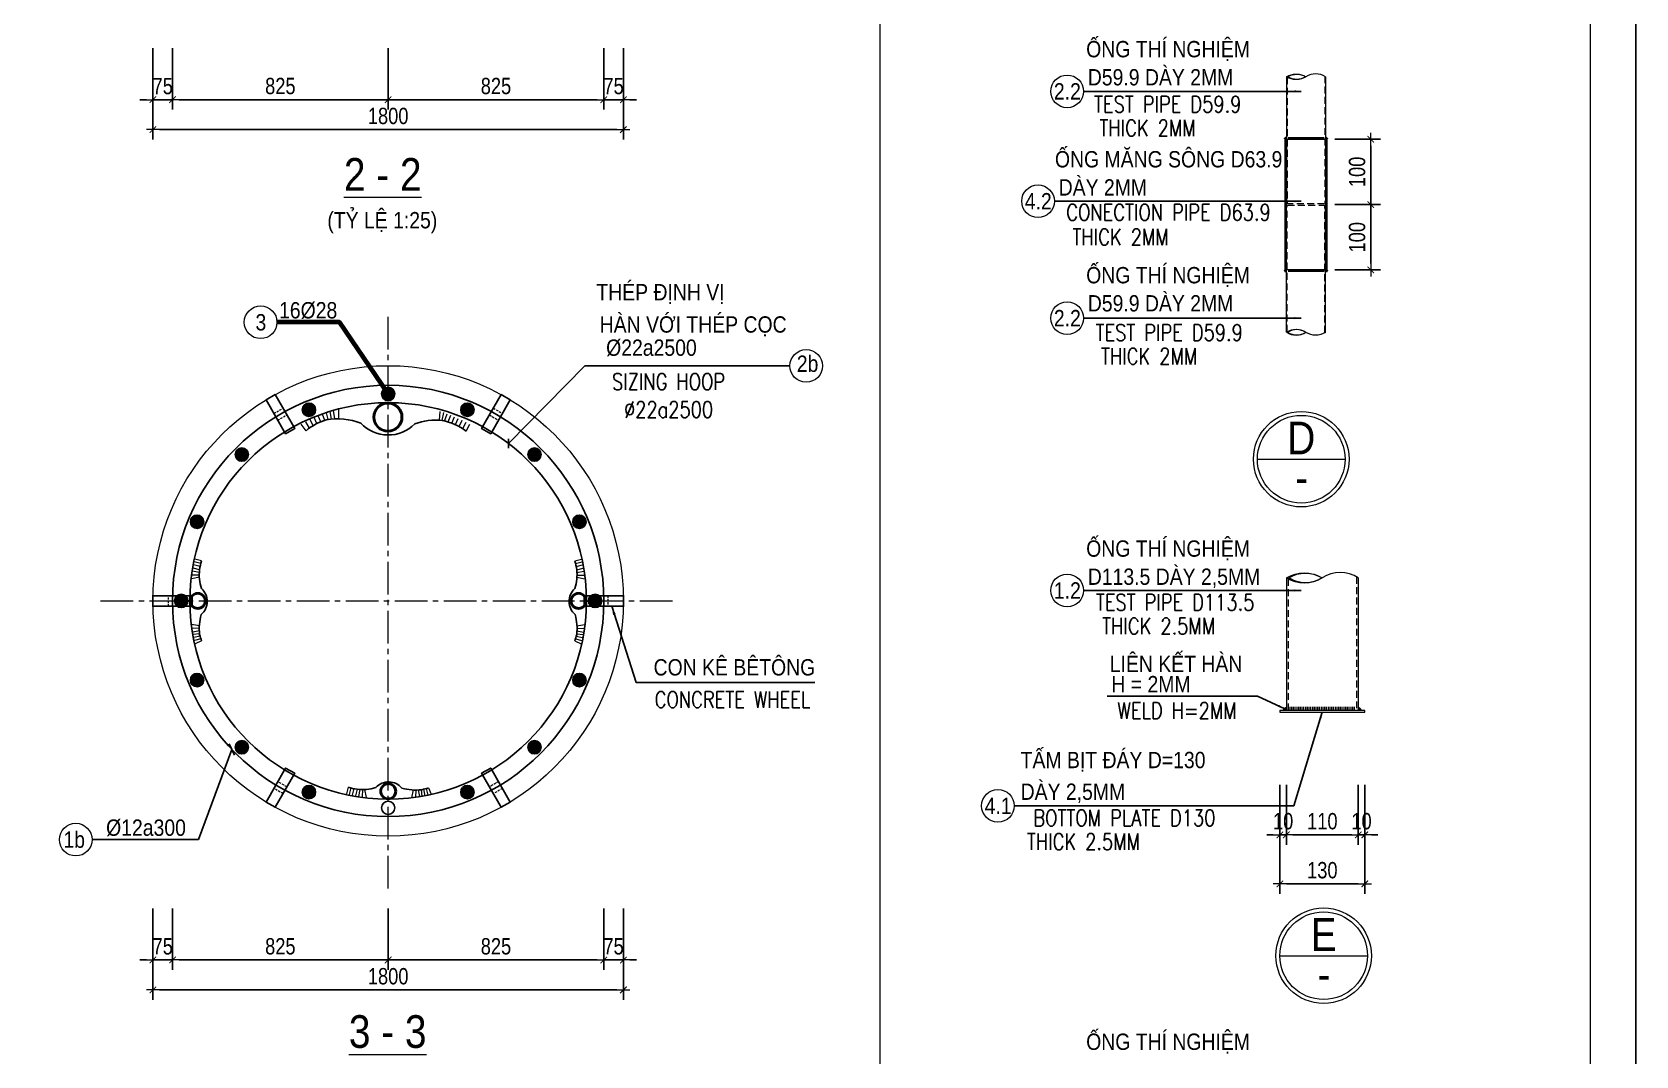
# Model space of a CAD drawing. Header units: millimetres. Extents: x -2123450 to -961021, y -260876 to 649159.
# Drawn here: x -1306265 to -1269447, y 452676 to 476178 of the extents above; entities that cross this region are included whole.
import ezdxf
from ezdxf.enums import TextEntityAlignment as Align

# ---------------------------------------------------------------- set-up
doc = ezdxf.new("R2010")
doc.units = ezdxf.units.MM
doc.header["$LTSCALE"] = 1000
doc.header["$MEASUREMENT"] = 0
doc.header["$PDMODE"] = 66
for name, pattern in [('CENTER2', [1.125, 0.75, -0.125, 0.125, -0.125]), ('HIDDEN', [0.375, 0.25, -0.125]), ('HIDDEN2', [4.7625, 3.175, -1.5875])]:
    doc.linetypes.add(name, pattern=pattern)
doc.layers.get('0').update_dxf_attribs({"linetype": 'CONTINUOUS'})
doc.layers.get('DEFPOINTS').update_dxf_attribs({"linetype": 'CONTINUOUS'})
for name, color, linetype in [('03BORER', 3, 'CONTINUOUS'), ('05STEEL', 4, 'CONTINUOUS'), ('TEXT', 7, 'CONTINUOUS')]:
    doc.layers.add(name, color=color, linetype=linetype)
for name, color, linetype, lineweight in [('NDC_S_AXIS', 5, 'CENTER2', 15), ('NDC_S_BREAK-LINE', 1, 'CONTINUOUS', 15), ('NDC_S_CONTINUOUS', 3, 'CONTINUOUS', 20), ('NDC_S_DIM', 1, 'CONTINUOUS', 9), ('NDC_S_FOUNDATION NAME', 7, 'CONTINUOUS', 20), ('NDC_S_HATCH MATERIAL', 8, 'CONTINUOUS', 13), ('NDC_S_HIDDEN', 9, 'HIDDEN2', 20), ('NDC_S_LEADER', 1, 'CONTINUOUS', 9), ('NDC_S_REBAR', 4, 'CONTINUOUS', 35), ('NDC_S_REBAR NO.', 7, 'CONTINUOUS', 20), ('NDC_S_REBAR NO. BOX', 1, 'CONTINUOUS', 9), ('NDC_S_REBAR SECTION', 6, 'CONTINUOUS', 25), ('NDC_S_STIRRUP', 2, 'CONTINUOUS', 25), ('NDC_S_VN TITLE', 6, 'CONTINUOUS', 9)]:
    doc.layers.add(name, color=color, linetype=linetype, lineweight=lineweight)
doc.styles.add('NDC_ARIAL', font='arial.ttf', dxfattribs={"width": 0.8})
doc.styles.get("Standard").update_dxf_attribs({"font": 'romans.shx', "bigfont": 'vns.shx'})
doc.dimstyles.new('NDC_1-100', dxfattribs={"dimscale": 100, "dimtxt": 2.2, "dimasz": 1, "dimexe": 1.5, "dimexo": 2, "dimgap": 0.8, "dimtad": 1, "dimdec": 0, "dimdsep": 46, "dimtxsty": 'NDC_ARIAL', "dimblk": 'DIMMARK', "dimcen": 49999.938995, "dimdle": 1.5, "dimclrd": 1, "dimclre": 1, "dimclrt": 3, "dimadec": 0, "dimazin": 0, "dimtfac": 1, "dimtdec": 0, "dimtix": 1, "dimtmove": 2, "dimatfit": 3, "dimfxl": 1, "dimarcsym": 0})
doc.dimstyles.new('NDC_1-150(10)', dxfattribs={"dimscale": 150, "dimtxt": 2.5, "dimasz": 1, "dimexe": 1.5, "dimexo": 0, "dimgap": 0.8, "dimtad": 1, "dimdec": 0, "dimlfac": 0.066667, "dimdsep": 46, "dimtxsty": 'NDC_ARIAL', "dimblk": 'DIMMARK', "dimcen": 49999.938995, "dimdle": 1.5, "dimclrd": 1, "dimclre": 1, "dimclrt": 3, "dimadec": 0, "dimazin": 0, "dimtfac": 1, "dimtdec": 0, "dimtix": 1, "dimtmove": 2, "dimatfit": 3, "dimfxl": 1, "dimarcsym": 0})
doc.dimstyles.new('NDC_1-150(25)', dxfattribs={"dimscale": 150, "dimtxt": 2.5, "dimasz": 1, "dimexe": 1.5, "dimexo": 0, "dimgap": 0.8, "dimtad": 1, "dimdec": 0, "dimlfac": 0.166667, "dimdsep": 46, "dimtxsty": 'NDC_ARIAL', "dimblk": 'DIMMARK', "dimcen": 49999.938995, "dimdle": 1.5, "dimclrd": 1, "dimclre": 1, "dimclrt": 3, "dimadec": 0, "dimazin": 0, "dimtfac": 1, "dimtdec": 0, "dimtix": 1, "dimtmove": 2, "dimatfit": 3, "dimfxl": 1, "dimarcsym": 0})

# ---------------------------------------------------------------- blocks, each defined once
blk = doc.blocks.new('*U1933')
at = {"layer": 'NDC_S_HATCH MATERIAL'}
blk.add_line((0, 23), (0, -23), dxfattribs=at)
blk = doc.blocks.new('*U1932')
at = {"layer": 'NDC_S_HATCH MATERIAL', "color": 0, "linetype": 'ByBlock', "lineweight": -2, "transparency": 16777216}
for p in [(0, 0), (22, 0), (44, 0), (65, 0), (87, 0), (109, 0), (131, 0), (153, 0), (175, 0), (196, 0), (218, 0), (240, 0), (262, 0), (284, 0), (305, 0), (327, 0), (349, 0), (371, 0), (393, 0), (415, 0), (436, 0), (458, 0), (480, 0), (502, 0), (524, 0), (545, 0), (567, 0), (589, 0), (611, 0), (633, 0), (655, 0), (676, 0), (698, 0), (720, 0), (742, 0), (764, 0), (785, 0), (807, 0)]:
    blk.add_blockref('*U1933', p, dxfattribs=at)
blk = doc.blocks.new('*U1935')
at = {"layer": 'NDC_S_HATCH MATERIAL'}
blk.add_line((0, 23), (0, -23), dxfattribs=at)
blk = doc.blocks.new('*U1934')
at = {"layer": 'NDC_S_HATCH MATERIAL', "color": 0, "linetype": 'ByBlock', "lineweight": -2, "transparency": 16777216}
for p in [(0, 0), (22, 0), (44, 0), (65, 0), (87, 0), (109, 0), (131, 0), (153, 0), (175, 0), (196, 0), (218, 0), (240, 0), (262, 0), (284, 0), (305, 0), (327, 0), (349, 0), (371, 0), (393, 0), (415, 0), (436, 0), (458, 0), (480, 0), (502, 0), (524, 0), (545, 0), (567, 0), (589, 0), (611, 0), (633, 0), (655, 0), (676, 0), (698, 0), (720, 0), (742, 0), (764, 0), (785, 0), (807, 0)]:
    blk.add_blockref('*U1935', p, dxfattribs=at)
blk = doc.blocks.new('DIMMARK')
at = {"layer": 'NDC_S_DIM', "color": 1}
blk.add_line((-1.5, 0), (1, 0), dxfattribs=at)
at = {"layer": 'NDC_S_DIM', "color": 2, "const_width": 0.15}
blk.add_lwpolyline([(-0.5, -0.5), (0.5, 0.5)], dxfattribs=at)
blk = doc.blocks.new('*D2028')
at = {"layer": 'DEFPOINTS', "color": 0, "transparency": 16777216}
for p in [(-1276359, 472219), (-1275536, 472219), (-1276359, 470719)]:
    blk.add_point(p, dxfattribs=at)
at = {"layer": 'NDC_S_DIM', "color": 1, "lineweight": -2, "transparency": 16777216}
for p, q in [((-1276359, 472219), (-1275311, 472219)), ((-1275536, 470869), (-1275536, 472069)), ((-1276359, 470719), (-1275311, 470719))]:
    blk.add_line(p, q, dxfattribs=at)
at = {"layer": 'NDC_S_DIM', "color": 1, "lineweight": -2, "transparency": 16777216, "xscale": 150, "yscale": 150, "zscale": 150}
for p, rotation in [((-1275536, 472219), 90), ((-1275536, 470719), 270)]:
    blk.add_blockref('DIMMARK', p, dxfattribs=dict(at, rotation=rotation))
at = {"layer": 'NDC_S_DIM', "color": 3, "transparency": 16777216, "insert": (-1275847, 471469), "char_height": 375, "attachment_point": 5, "rotation": 90, "style": 'NDC_ARIAL'}
blk.add_mtext('100', dxfattribs=at)
blk = doc.blocks.new('*D2029')
at = {"layer": 'DEFPOINTS', "color": 0, "transparency": 16777216}
for p in [(-1276359, 473719), (-1275536, 473719), (-1276359, 472219)]:
    blk.add_point(p, dxfattribs=at)
at = {"layer": 'NDC_S_DIM', "color": 1, "lineweight": -2, "transparency": 16777216}
for p, q in [((-1276359, 473719), (-1275311, 473719)), ((-1275536, 472369), (-1275536, 473569)), ((-1276359, 472219), (-1275311, 472219))]:
    blk.add_line(p, q, dxfattribs=at)
at = {"layer": 'NDC_S_DIM', "color": 1, "lineweight": -2, "transparency": 16777216, "xscale": 150, "yscale": 150, "zscale": 150}
for p, rotation in [((-1275536, 473719), 90), ((-1275536, 472219), 270)]:
    blk.add_blockref('DIMMARK', p, dxfattribs=dict(at, rotation=rotation))
at = {"layer": 'NDC_S_DIM', "color": 3, "transparency": 16777216, "insert": (-1275847, 472969), "char_height": 375, "attachment_point": 5, "rotation": 90, "style": 'NDC_ARIAL'}
blk.add_mtext('100', dxfattribs=at)
blk = doc.blocks.new('*U1937')
at = {"layer": 'NDC_S_HATCH MATERIAL'}
blk.add_line((0, 42), (0, -42), dxfattribs=at)
blk = doc.blocks.new('*U1936')
at = {"layer": 'NDC_S_HATCH MATERIAL', "color": 0, "linetype": 'ByBlock', "lineweight": -2, "transparency": 16777216}
for p in [(0, 0), (40, 0), (80, 0), (120, 0), (160, 0), (200, 0), (240, 0), (280, 0), (320, 0), (360, 0), (400, 0), (440, 0), (480, 0), (520, 0), (560, 0), (600, 0), (640, 0), (680, 0), (720, 0), (760, 0), (800, 0), (840, 0), (880, 0), (920, 0), (960, 0), (1000, 0), (1040, 0), (1080, 0), (1120, 0), (1160, 0), (1200, 0), (1240, 0), (1280, 0), (1320, 0), (1360, 0), (1400, 0), (1440, 0), (1480, 0)]:
    blk.add_blockref('*U1937', p, dxfattribs=at)
blk = doc.blocks.new('*D2007')
at = {"layer": 'DEFPOINTS', "color": 0, "transparency": 16777216}
for p in [(-1277621, 458901), (-1277471, 458901), (-1277471, 457750)]:
    blk.add_point(p, dxfattribs=at)
at = {"layer": 'NDC_S_DIM', "color": 1, "lineweight": -2, "transparency": 16777216}
for p, q in [((-1277621, 458901), (-1277621, 457525)), ((-1277471, 458901), (-1277471, 457525)), ((-1277771, 457750), (-1277921, 457750)), ((-1277621, 457750), (-1277471, 457750)), ((-1277321, 457750), (-1277171, 457750))]:
    blk.add_line(p, q, dxfattribs=at)
at = {"layer": 'NDC_S_DIM', "color": 1, "lineweight": -2, "transparency": 16777216, "xscale": 150, "yscale": 150, "zscale": 150}
blk.add_blockref('DIMMARK', (-1277621, 457750), dxfattribs=at)
at = {"layer": 'NDC_S_DIM', "color": 1, "lineweight": -2, "transparency": 16777216, "xscale": 150, "yscale": 150, "zscale": 150, "rotation": 180}
blk.add_blockref('DIMMARK', (-1277471, 457750), dxfattribs=at)
at = {"layer": 'NDC_S_DIM', "color": 3, "transparency": 16777216, "insert": (-1277546, 458062), "char_height": 375, "attachment_point": 5, "style": 'NDC_ARIAL'}
blk.add_mtext('10', dxfattribs=at)
blk = doc.blocks.new('*D2008')
at = {"layer": 'DEFPOINTS', "color": 0, "transparency": 16777216}
for p in [(-1277471, 458901), (-1275821, 458901), (-1275821, 457750)]:
    blk.add_point(p, dxfattribs=at)
at = {"layer": 'NDC_S_DIM', "color": 1, "lineweight": -2, "transparency": 16777216}
for p, q in [((-1277471, 458901), (-1277471, 457525)), ((-1275821, 458901), (-1275821, 457525)), ((-1277321, 457750), (-1275971, 457750))]:
    blk.add_line(p, q, dxfattribs=at)
at = {"layer": 'NDC_S_DIM', "color": 1, "lineweight": -2, "transparency": 16777216, "xscale": 150, "yscale": 150, "zscale": 150, "rotation": 180}
blk.add_blockref('DIMMARK', (-1277471, 457750), dxfattribs=at)
at = {"layer": 'NDC_S_DIM', "color": 1, "lineweight": -2, "transparency": 16777216, "xscale": 150, "yscale": 150, "zscale": 150}
blk.add_blockref('DIMMARK', (-1275821, 457750), dxfattribs=at)
at = {"layer": 'NDC_S_DIM', "color": 3, "transparency": 16777216, "insert": (-1276646, 458062), "char_height": 375, "attachment_point": 5, "style": 'NDC_ARIAL'}
blk.add_mtext('110', dxfattribs=at)
blk = doc.blocks.new('*D2009')
at = {"layer": 'DEFPOINTS', "color": 0, "transparency": 16777216}
for p in [(-1275821, 458901), (-1275671, 458901), (-1275671, 457750)]:
    blk.add_point(p, dxfattribs=at)
at = {"layer": 'NDC_S_DIM', "color": 1, "lineweight": -2, "transparency": 16777216}
for p, q in [((-1275821, 458901), (-1275821, 457525)), ((-1275671, 458901), (-1275671, 457525)), ((-1275971, 457750), (-1276121, 457750)), ((-1275821, 457750), (-1275671, 457750)), ((-1275521, 457750), (-1275371, 457750))]:
    blk.add_line(p, q, dxfattribs=at)
at = {"layer": 'NDC_S_DIM', "color": 1, "lineweight": -2, "transparency": 16777216, "xscale": 150, "yscale": 150, "zscale": 150}
blk.add_blockref('DIMMARK', (-1275821, 457750), dxfattribs=at)
at = {"layer": 'NDC_S_DIM', "color": 1, "lineweight": -2, "transparency": 16777216, "xscale": 150, "yscale": 150, "zscale": 150, "rotation": 180}
blk.add_blockref('DIMMARK', (-1275671, 457750), dxfattribs=at)
at = {"layer": 'NDC_S_DIM', "color": 3, "transparency": 16777216, "insert": (-1275746, 458062), "char_height": 375, "attachment_point": 5, "style": 'NDC_ARIAL'}
blk.add_mtext('10', dxfattribs=at)
blk = doc.blocks.new('*D2010')
at = {"layer": 'DEFPOINTS', "color": 0, "transparency": 16777216}
for p in [(-1277621, 458901), (-1275671, 458901), (-1275671, 456625)]:
    blk.add_point(p, dxfattribs=at)
at = {"layer": 'NDC_S_DIM', "color": 1, "lineweight": -2, "transparency": 16777216}
for p, q in [((-1277621, 458901), (-1277621, 456400)), ((-1275671, 458901), (-1275671, 456400)), ((-1277471, 456625), (-1275821, 456625))]:
    blk.add_line(p, q, dxfattribs=at)
at = {"layer": 'NDC_S_DIM', "color": 1, "lineweight": -2, "transparency": 16777216, "xscale": 150, "yscale": 150, "zscale": 150, "rotation": 180}
blk.add_blockref('DIMMARK', (-1277621, 456625), dxfattribs=at)
at = {"layer": 'NDC_S_DIM', "color": 1, "lineweight": -2, "transparency": 16777216, "xscale": 150, "yscale": 150, "zscale": 150}
blk.add_blockref('DIMMARK', (-1275671, 456625), dxfattribs=at)
at = {"layer": 'NDC_S_DIM', "color": 3, "transparency": 16777216, "insert": (-1276646, 456937), "char_height": 375, "attachment_point": 5, "style": 'NDC_ARIAL'}
blk.add_mtext('130', dxfattribs=at)
blk = doc.blocks.new('*D1996')
at = {"layer": 'DEFPOINTS', "color": 0, "transparency": 16777216}
for p in [(-1303491, 475810), (-1292691, 475810), (-1303491, 473939)]:
    blk.add_point(p, dxfattribs=at)
at = {"layer": 'NDC_S_DIM', "color": 1, "lineweight": -2, "transparency": 16777216}
for p, q in [((-1303491, 475810), (-1303491, 473714)), ((-1292691, 475810), (-1292691, 473714)), ((-1292841, 473939), (-1303341, 473939))]:
    blk.add_line(p, q, dxfattribs=at)
at = {"layer": 'NDC_S_DIM', "color": 1, "lineweight": -2, "transparency": 16777216, "xscale": 150, "yscale": 150, "zscale": 150, "rotation": 180}
blk.add_blockref('DIMMARK', (-1303491, 473939), dxfattribs=at)
at = {"layer": 'NDC_S_DIM', "color": 1, "lineweight": -2, "transparency": 16777216, "xscale": 150, "yscale": 150, "zscale": 150}
blk.add_blockref('DIMMARK', (-1292691, 473939), dxfattribs=at)
at = {"layer": 'NDC_S_DIM', "color": 3, "transparency": 16777216, "insert": (-1298091, 474251), "char_height": 375, "attachment_point": 5, "style": 'NDC_ARIAL'}
blk.add_mtext('1800', dxfattribs=at)
blk = doc.blocks.new('*D1997')
at = {"layer": 'DEFPOINTS', "color": 0, "transparency": 16777216}
for p in [(-1303491, 475810), (-1303041, 475810), (-1303041, 474626)]:
    blk.add_point(p, dxfattribs=at)
at = {"layer": 'NDC_S_DIM', "color": 1, "lineweight": -2, "transparency": 16777216}
for p, q in [((-1303491, 475810), (-1303491, 474401)), ((-1303041, 475810), (-1303041, 474401)), ((-1303641, 474626), (-1303791, 474626)), ((-1303491, 474626), (-1303041, 474626)), ((-1302891, 474626), (-1302741, 474626))]:
    blk.add_line(p, q, dxfattribs=at)
at = {"layer": 'NDC_S_DIM', "color": 1, "lineweight": -2, "transparency": 16777216, "xscale": 150, "yscale": 150, "zscale": 150}
blk.add_blockref('DIMMARK', (-1303491, 474626), dxfattribs=at)
at = {"layer": 'NDC_S_DIM', "color": 1, "lineweight": -2, "transparency": 16777216, "xscale": 150, "yscale": 150, "zscale": 150, "rotation": 180}
blk.add_blockref('DIMMARK', (-1303041, 474626), dxfattribs=at)
at = {"layer": 'NDC_S_DIM', "color": 3, "transparency": 16777216, "insert": (-1303266, 474937), "char_height": 375, "attachment_point": 5, "style": 'NDC_ARIAL'}
blk.add_mtext('75', dxfattribs=at)
blk = doc.blocks.new('*D1998')
at = {"layer": 'DEFPOINTS', "color": 0, "transparency": 16777216}
for p in [(-1303041, 475810), (-1298091, 475810), (-1298091, 474626)]:
    blk.add_point(p, dxfattribs=at)
at = {"layer": 'NDC_S_DIM', "color": 1, "lineweight": -2, "transparency": 16777216}
for p, q in [((-1303041, 475810), (-1303041, 474401)), ((-1298091, 475810), (-1298091, 474401)), ((-1302891, 474626), (-1298241, 474626))]:
    blk.add_line(p, q, dxfattribs=at)
at = {"layer": 'NDC_S_DIM', "color": 1, "lineweight": -2, "transparency": 16777216, "xscale": 150, "yscale": 150, "zscale": 150, "rotation": 180}
blk.add_blockref('DIMMARK', (-1303041, 474626), dxfattribs=at)
at = {"layer": 'NDC_S_DIM', "color": 1, "lineweight": -2, "transparency": 16777216, "xscale": 150, "yscale": 150, "zscale": 150}
blk.add_blockref('DIMMARK', (-1298091, 474626), dxfattribs=at)
at = {"layer": 'NDC_S_DIM', "color": 3, "transparency": 16777216, "insert": (-1300566, 474938), "char_height": 375, "attachment_point": 5, "style": 'NDC_ARIAL'}
blk.add_mtext('825', dxfattribs=at)
blk = doc.blocks.new('*D1999')
at = {"layer": 'DEFPOINTS', "color": 0, "transparency": 16777216}
for p in [(-1298091, 475810), (-1293141, 475810), (-1293141, 474626)]:
    blk.add_point(p, dxfattribs=at)
at = {"layer": 'NDC_S_DIM', "color": 1, "lineweight": -2, "transparency": 16777216}
for p, q in [((-1298091, 475810), (-1298091, 474401)), ((-1293141, 475810), (-1293141, 474401)), ((-1297941, 474626), (-1293291, 474626))]:
    blk.add_line(p, q, dxfattribs=at)
at = {"layer": 'NDC_S_DIM', "color": 1, "lineweight": -2, "transparency": 16777216, "xscale": 150, "yscale": 150, "zscale": 150, "rotation": 180}
blk.add_blockref('DIMMARK', (-1298091, 474626), dxfattribs=at)
at = {"layer": 'NDC_S_DIM', "color": 1, "lineweight": -2, "transparency": 16777216, "xscale": 150, "yscale": 150, "zscale": 150}
blk.add_blockref('DIMMARK', (-1293141, 474626), dxfattribs=at)
at = {"layer": 'NDC_S_DIM', "color": 3, "transparency": 16777216, "insert": (-1295616, 474938), "char_height": 375, "attachment_point": 5, "style": 'NDC_ARIAL'}
blk.add_mtext('825', dxfattribs=at)
blk = doc.blocks.new('*D2000')
at = {"layer": 'DEFPOINTS', "color": 0, "transparency": 16777216}
for p in [(-1293141, 475810), (-1292691, 475810), (-1292691, 474626)]:
    blk.add_point(p, dxfattribs=at)
at = {"layer": 'NDC_S_DIM', "color": 1, "lineweight": -2, "transparency": 16777216}
for p, q in [((-1293141, 475810), (-1293141, 474401)), ((-1292691, 475810), (-1292691, 474401)), ((-1293291, 474626), (-1293441, 474626)), ((-1293141, 474626), (-1292691, 474626)), ((-1292541, 474626), (-1292391, 474626))]:
    blk.add_line(p, q, dxfattribs=at)
at = {"layer": 'NDC_S_DIM', "color": 1, "lineweight": -2, "transparency": 16777216, "xscale": 150, "yscale": 150, "zscale": 150}
blk.add_blockref('DIMMARK', (-1293141, 474626), dxfattribs=at)
at = {"layer": 'NDC_S_DIM', "color": 1, "lineweight": -2, "transparency": 16777216, "xscale": 150, "yscale": 150, "zscale": 150, "rotation": 180}
blk.add_blockref('DIMMARK', (-1292691, 474626), dxfattribs=at)
at = {"layer": 'NDC_S_DIM', "color": 3, "transparency": 16777216, "insert": (-1292916, 474937), "char_height": 375, "attachment_point": 5, "style": 'NDC_ARIAL'}
blk.add_mtext('75', dxfattribs=at)
blk = doc.blocks.new('*U155')
at = {"layer": 'NDC_S_CONTINUOUS'}
blk.add_circle((0, 0), 5400, dxfattribs=at)
at = {"layer": 'NDC_S_STIRRUP'}
for radius in [4950, 4550]:
    blk.add_circle((0, 0), radius, dxfattribs=at)
blk = doc.blocks.new('*D2001')
at = {"layer": 'DEFPOINTS', "color": 0, "transparency": 16777216}
for p in [(-1303491, 456061), (-1292691, 456061), (-1303491, 454191)]:
    blk.add_point(p, dxfattribs=at)
at = {"layer": 'NDC_S_DIM', "color": 1, "lineweight": -2, "transparency": 16777216}
for p, q in [((-1303491, 456061), (-1303491, 453966)), ((-1292691, 456061), (-1292691, 453966)), ((-1292841, 454191), (-1303341, 454191))]:
    blk.add_line(p, q, dxfattribs=at)
at = {"layer": 'NDC_S_DIM', "color": 1, "lineweight": -2, "transparency": 16777216, "xscale": 150, "yscale": 150, "zscale": 150, "rotation": 180}
blk.add_blockref('DIMMARK', (-1303491, 454191), dxfattribs=at)
at = {"layer": 'NDC_S_DIM', "color": 1, "lineweight": -2, "transparency": 16777216, "xscale": 150, "yscale": 150, "zscale": 150}
blk.add_blockref('DIMMARK', (-1292691, 454191), dxfattribs=at)
at = {"layer": 'NDC_S_DIM', "color": 3, "transparency": 16777216, "insert": (-1298091, 454503), "char_height": 375, "attachment_point": 5, "style": 'NDC_ARIAL'}
blk.add_mtext('1800', dxfattribs=at)
blk = doc.blocks.new('*D2002')
at = {"layer": 'DEFPOINTS', "color": 0, "transparency": 16777216}
for p in [(-1303491, 456061), (-1303041, 456061), (-1303041, 454878)]:
    blk.add_point(p, dxfattribs=at)
at = {"layer": 'NDC_S_DIM', "color": 1, "lineweight": -2, "transparency": 16777216}
for p, q in [((-1303491, 456061), (-1303491, 454653)), ((-1303041, 456061), (-1303041, 454653)), ((-1303641, 454878), (-1303791, 454878)), ((-1303491, 454878), (-1303041, 454878)), ((-1302891, 454878), (-1302741, 454878))]:
    blk.add_line(p, q, dxfattribs=at)
at = {"layer": 'NDC_S_DIM', "color": 1, "lineweight": -2, "transparency": 16777216, "xscale": 150, "yscale": 150, "zscale": 150}
blk.add_blockref('DIMMARK', (-1303491, 454878), dxfattribs=at)
at = {"layer": 'NDC_S_DIM', "color": 1, "lineweight": -2, "transparency": 16777216, "xscale": 150, "yscale": 150, "zscale": 150, "rotation": 180}
blk.add_blockref('DIMMARK', (-1303041, 454878), dxfattribs=at)
at = {"layer": 'NDC_S_DIM', "color": 3, "transparency": 16777216, "insert": (-1303266, 455189), "char_height": 375, "attachment_point": 5, "style": 'NDC_ARIAL'}
blk.add_mtext('75', dxfattribs=at)
blk = doc.blocks.new('*D2003')
at = {"layer": 'DEFPOINTS', "color": 0, "transparency": 16777216}
for p in [(-1303041, 456061), (-1298091, 456061), (-1298091, 454878)]:
    blk.add_point(p, dxfattribs=at)
at = {"layer": 'NDC_S_DIM', "color": 1, "lineweight": -2, "transparency": 16777216}
for p, q in [((-1303041, 456061), (-1303041, 454653)), ((-1298091, 456061), (-1298091, 454653)), ((-1302891, 454878), (-1298241, 454878))]:
    blk.add_line(p, q, dxfattribs=at)
at = {"layer": 'NDC_S_DIM', "color": 1, "lineweight": -2, "transparency": 16777216, "xscale": 150, "yscale": 150, "zscale": 150, "rotation": 180}
blk.add_blockref('DIMMARK', (-1303041, 454878), dxfattribs=at)
at = {"layer": 'NDC_S_DIM', "color": 1, "lineweight": -2, "transparency": 16777216, "xscale": 150, "yscale": 150, "zscale": 150}
blk.add_blockref('DIMMARK', (-1298091, 454878), dxfattribs=at)
at = {"layer": 'NDC_S_DIM', "color": 3, "transparency": 16777216, "insert": (-1300566, 455190), "char_height": 375, "attachment_point": 5, "style": 'NDC_ARIAL'}
blk.add_mtext('825', dxfattribs=at)
blk = doc.blocks.new('*D2004')
at = {"layer": 'DEFPOINTS', "color": 0, "transparency": 16777216}
for p in [(-1298091, 456061), (-1293141, 456061), (-1293141, 454878)]:
    blk.add_point(p, dxfattribs=at)
at = {"layer": 'NDC_S_DIM', "color": 1, "lineweight": -2, "transparency": 16777216}
for p, q in [((-1298091, 456061), (-1298091, 454653)), ((-1293141, 456061), (-1293141, 454653)), ((-1297941, 454878), (-1293291, 454878))]:
    blk.add_line(p, q, dxfattribs=at)
at = {"layer": 'NDC_S_DIM', "color": 1, "lineweight": -2, "transparency": 16777216, "xscale": 150, "yscale": 150, "zscale": 150, "rotation": 180}
blk.add_blockref('DIMMARK', (-1298091, 454878), dxfattribs=at)
at = {"layer": 'NDC_S_DIM', "color": 1, "lineweight": -2, "transparency": 16777216, "xscale": 150, "yscale": 150, "zscale": 150}
blk.add_blockref('DIMMARK', (-1293141, 454878), dxfattribs=at)
at = {"layer": 'NDC_S_DIM', "color": 3, "transparency": 16777216, "insert": (-1295616, 455190), "char_height": 375, "attachment_point": 5, "style": 'NDC_ARIAL'}
blk.add_mtext('825', dxfattribs=at)
blk = doc.blocks.new('*D2005')
at = {"layer": 'DEFPOINTS', "color": 0, "transparency": 16777216}
for p in [(-1293141, 456061), (-1292691, 456061), (-1292691, 454878)]:
    blk.add_point(p, dxfattribs=at)
at = {"layer": 'NDC_S_DIM', "color": 1, "lineweight": -2, "transparency": 16777216}
for p, q in [((-1293141, 456061), (-1293141, 454653)), ((-1292691, 456061), (-1292691, 454653)), ((-1293291, 454878), (-1293441, 454878)), ((-1293141, 454878), (-1292691, 454878)), ((-1292541, 454878), (-1292391, 454878))]:
    blk.add_line(p, q, dxfattribs=at)
at = {"layer": 'NDC_S_DIM', "color": 1, "lineweight": -2, "transparency": 16777216, "xscale": 150, "yscale": 150, "zscale": 150}
blk.add_blockref('DIMMARK', (-1293141, 454878), dxfattribs=at)
at = {"layer": 'NDC_S_DIM', "color": 1, "lineweight": -2, "transparency": 16777216, "xscale": 150, "yscale": 150, "zscale": 150, "rotation": 180}
blk.add_blockref('DIMMARK', (-1292691, 454878), dxfattribs=at)
at = {"layer": 'NDC_S_DIM', "color": 3, "transparency": 16777216, "insert": (-1292916, 455189), "char_height": 375, "attachment_point": 5, "style": 'NDC_ARIAL'}
blk.add_mtext('75', dxfattribs=at)
blk = doc.blocks.new('21231')
at = {"layer": 'NDC_S_REBAR SECTION'}
h = blk.add_hatch(color=256, dxfattribs=at)
h.dxf.hatch_style = 1
edge = h.paths.add_edge_path()
edge.add_arc((-522, -406), 153, 0, 360)
blk.add_circle((-522, -406), 153, dxfattribs=at)
blk = doc.blocks.new('*U209')
at = {"color": 1}
blk.add_blockref('21231', (522, 406), dxfattribs=at)
blk = doc.blocks.new('*U1917')
at = {"color": 0, "linetype": 'ByBlock', "lineweight": -2, "transparency": 16777216, "rotation": 180}
blk.add_blockref('*U209', (0, 0), dxfattribs=at)
blk = doc.blocks.new('*U1918')
at = {"layer": '03BORER', "color": 0, "linetype": 'ByBlock', "lineweight": -2, "transparency": 16777216}
blk.add_blockref('*U1917', (-1443220, 376956), dxfattribs=at)
for p, rotation in [((-1445038, 376594), 22.5), ((-1441402, 376594), 337.4999999999999), ((-1446579, 375565), 45.00000000000001), ((-1439861, 375565), 315), ((-1447608, 374024), 67.5), ((-1438831, 374024), 292.4999999999999), ((-1447970, 372206), 90), ((-1438470, 372206), 270), ((-1447608, 370388), 112.5), ((-1438831, 370388), 247.5), ((-1446579, 368847), 135), ((-1439861, 368847), 225), ((-1445038, 367817), 157.5), ((-1441402, 367817), 202.4999999999999), ((-1443220, 367456), 180)]:
    blk.add_blockref('*U1917', p, dxfattribs=dict(at, rotation=rotation))
blk = doc.blocks.new('MC7')
at = {"layer": '03BORER'}
blk.add_lwpolyline([(-277807, 378710), (-275557, 378710), (-275557, 379310), (-277807, 379310)], close=True, dxfattribs=at)
at = {"layer": 'NDC_S_HATCH MATERIAL', "linetype": 'HIDDEN', "ltscale": 0.5}
for p, q in [((-276907, 378710), (-276907, 379310)), ((-276457, 378710), (-276457, 379310))]:
    blk.add_line(p, q, dxfattribs=at)
blk = doc.blocks.new('*U207')
at = {"layer": 'NDC_S_DIM', "xscale": 0.4, "yscale": 0.4, "zscale": 0.4}
blk.add_blockref('MC7', (110673, -151604), dxfattribs=at)
blk = doc.blocks.new('*U1903')
at = {"color": 0, "linetype": 'ByBlock', "lineweight": -2, "transparency": 16777216}
blk.add_blockref('*U207', (0, 0), dxfattribs=at)
blk = doc.blocks.new('*U1904')
at = {"layer": '03BORER', "color": 0, "linetype": 'ByBlock', "lineweight": -2, "transparency": 16777216}
for p, rotation in [((-1445695, 356744), 299.9999999999999), ((-1440745, 356744), 239.9999999999999), ((-1438270, 352458), 180), ((-1445695, 348171), 59.99999999999999), ((-1440745, 348171), 120)]:
    blk.add_blockref('*U1903', p, dxfattribs=dict(at, rotation=rotation))
blk.add_blockref('*U1903', (-1448170, 352458), dxfattribs=at)
blk = doc.blocks.new('ưeqwewe')
at = {"layer": '05STEEL', "color": 4}
blk.add_lwpolyline([(-1487886, 328815, 0.123663), (-1487656, 329371, 0.128024), (-1487741, 330000, -0.427682), (-1487741, 331236, 0.132008), (-1487681, 332031, 0.107548), (-1487939, 332493, 0.020618)], format="xyb", dxfattribs=at)
at = {"layer": 'NDC_S_HATCH MATERIAL'}
for p, q in [((-1487939, 332493), (-1487786, 332607)), ((-1487876, 332415), (-1487730, 332504)), ((-1487819, 332333), (-1487678, 332403)), ((-1487769, 332246), (-1487633, 332308)), ((-1487726, 332154), (-1487593, 332217)), ((-1487693, 332068), (-1487554, 332124)), ((-1487674, 331991), (-1487518, 332029)), ((-1487664, 331916), (-1487489, 331949)), ((-1487657, 331833), (-1487462, 331869)), ((-1487654, 331745), (-1487426, 331751)), ((-1487685, 329232), (-1487531, 329173)), ((-1487665, 329316), (-1487499, 329257)), ((-1487656, 329371), (-1487472, 329337)), ((-1487650, 329436), (-1487444, 329424)), ((-1487886, 328815), (-1487729, 328733)), ((-1487831, 328896), (-1487683, 328823)), ((-1487784, 328977), (-1487641, 328910)), ((-1487741, 329068), (-1487599, 329006)), ((-1487710, 329148), (-1487564, 329088))]:
    blk.add_line(p, q, dxfattribs=at)
at = {"layer": 'NDC_S_REBAR'}
for radius in [330, 315]:
    blk.add_circle((-1487594, 330618), radius, dxfattribs=at)
blk = doc.blocks.new('HAN DAI')
at = {"layer": '05STEEL', "color": 4}
blk.add_lwpolyline([(-307567, 288279, 0.02201), (-307612, 288076, 0.102878), (-307569, 287644, -0.455013), (-307575, 287047, 0.096416), (-307610, 286589, -0.01258), (-307567, 286440, 0.020618)], format="xyb", dxfattribs=at)
at = {"layer": 'NDC_S_HATCH MATERIAL'}
for p, q in [((-307567, 288279), (-307718, 288316)), ((-307618, 287953), (-307788, 287955)), ((-307617, 288015), (-307775, 288042)), ((-307612, 288073), (-307762, 288110)), ((-307597, 288152), (-307747, 288189)), ((-307583, 288217), (-307732, 288254)), ((-307616, 287903), (-307800, 287868)), ((-307616, 286791), (-307797, 286822)), ((-307618, 286730), (-307784, 286735)), ((-307616, 286670), (-307768, 286643)), ((-307612, 286608), (-307759, 286591)), ((-307598, 286552), (-307745, 286521)), ((-307579, 286488), (-307730, 286453)), ((-307567, 286440), (-307710, 286372))]:
    blk.add_line(p, q, dxfattribs=at)
blk = doc.blocks.new('qưeqeqew')
at = {"layer": 'NDC_S_REBAR'}
for radius in [180, 168]:
    blk.add_circle((180, 0), radius, dxfattribs=at)
at = {"layer": 'NDC_S_DIM'}
blk.add_blockref('HAN DAI', (307832, -287360), dxfattribs=at)

msp = doc.modelspace()

# ---------------------------------------------------------------- hatches: boundary and pattern name
at = {"layer": 'NDC_S_HATCH MATERIAL'}
for points in [[(-1277471.28, 473756.55), (-1277471.28, 473719.05), (-1277508.78, 473719.05, -0.41421356)], [(-1276571.28, 473756.55), (-1276571.28, 473719.05), (-1276533.78, 473719.05, 0.41421356)], [(-1277471.28, 470681.55), (-1277471.28, 470719.05), (-1277508.78, 470719.05, 0.41421356)], [(-1276571.28, 470681.55), (-1276571.28, 470719.05), (-1276533.78, 470719.05, -0.41421356)], [(-1277471.28, 460662.14, 0.41421356), (-1277526.28, 460607.14), (-1277471.28, 460607.14)], [(-1275821.28, 460662.14), (-1275821.28, 460607.14), (-1275766.28, 460607.14, 0.41421356)]]:
    msp.add_hatch(color=256, dxfattribs=at).paths.add_polyline_path(points)

# ---------------------------------------------------------------- linework, layer by layer
at = {"layer": 'DEFPOINTS'}
msp.add_lwpolyline([(-1269447.23, 431089.38), (-1377030.69, 431089.38), (-1377030.69, 515089.38), (-1269447.23, 515089.38)], close=True, dxfattribs=at)
at = {"layer": 'NDC_S_AXIS'}
for p, q in [((-1298090.94, 456520.39), (-1298090.94, 469720.39)), ((-1304690.94, 463120.39), (-1291490.94, 463120.39))]:
    msp.add_line(p, q, dxfattribs=at)
at = {"layer": 'NDC_S_BREAK-LINE'}
for points in [[(-1276571.28, 475152.96, 0.28897964), (-1277021.75, 475152.96, -0.28597952), (-1277471.28, 475151.34, -0.57255311)], [(-1277471.28, 475151.34, -0.28237272), (-1277023.53, 475151.85, -0.28237272)], [(-1277441.28, 475151.34, -0.28883724), (-1277023.53, 475151.85, -0.12984702)], [(-1277021.75, 475152.96, -0.29182309), (-1277441.28, 475151.34)], [(-1276571.28, 469285.15, -0.28897964), (-1277021.75, 469285.15, 0.28597952), (-1277471.28, 469286.77, 0.57255311)], [(-1277471.28, 469286.77, 0.28237272), (-1277023.53, 469286.26, 0.28237272)], [(-1277021.75, 469285.15, 0.29182309), (-1277441.28, 469286.77)], [(-1277441.28, 469286.77, 0.28883724), (-1277023.53, 469286.26, 0.12984702)], [(-1275821.28, 463650.66, 0.28897964), (-1276647.15, 463650.66, -0.28597952), (-1277471.28, 463647.69, -0.57255311)], [(-1277471.28, 463647.69, -0.28237272), (-1276650.41, 463648.62, -0.28237272)], [(-1277416.28, 463647.69, -0.28883724), (-1276650.41, 463648.62, -0.12984702)], [(-1276647.15, 463650.66, -0.29182309), (-1277416.28, 463647.69)]]:
    msp.add_lwpolyline(points, format="xyb", dxfattribs=at)
at = {"layer": 'NDC_S_CONTINUOUS'}
for p, q in [((-1286800.45, 511854.12), (-1286800.45, 431911.17)), ((-1270500.01, 511854.12), (-1270500.01, 432346.69)), ((-1270500.01, 511854.12), (-1270500.01, 431911.17)), ((-1277471.28, 475151.34), (-1277471.28, 472239.51)), ((-1276571.28, 475152.96), (-1276571.28, 472239.51)), ((-1277471.28, 469286.77), (-1277471.28, 472198.6)), ((-1276571.28, 469285.15), (-1276571.28, 472198.6)), ((-1277471.28, 463647.69), (-1277471.28, 460607.14)), ((-1275821.28, 463650.66), (-1275821.28, 460607.14))]:
    msp.add_line(p, q, dxfattribs=at)
for points in [[(-1277471.28, 473719.05), (-1277508.78, 473719.05), (-1277508.78, 470719.05), (-1277471.28, 470719.05)], [(-1277471.28, 473719.05), (-1276571.28, 473719.05), (-1276571.28, 470719.05), (-1277471.28, 470719.05)], [(-1276533.78, 473719.05), (-1276571.28, 473719.05), (-1276571.28, 470719.05), (-1276533.78, 470719.05)], [(-1277621.28, 460569.64), (-1275671.28, 460569.64), (-1275671.28, 460607.14), (-1277621.28, 460607.14)]]:
    msp.add_lwpolyline(points, close=True, dxfattribs=at)
at = {"layer": 'NDC_S_HIDDEN', "ltscale": 0.05}
for p, q in [((-1277450.82, 475139.47), (-1277450.82, 472239.51)), ((-1276591.73, 475165.07), (-1276591.73, 472239.51)), ((-1277471.28, 472239.51), (-1276571.28, 472239.51)), ((-1276571.28, 472198.6), (-1277471.28, 472198.6)), ((-1277450.82, 469298.63), (-1277450.82, 472198.6)), ((-1276591.73, 469273.04), (-1276591.73, 472198.6)), ((-1277433.78, 463625.94), (-1277433.78, 460607.14)), ((-1275858.78, 463672.86), (-1275858.78, 460607.14))]:
    msp.add_line(p, q, dxfattribs=at)
at = {"layer": 'NDC_S_LEADER'}
for p, q in [((-1278135.94, 466374.03), (-1276123.46, 466374.03)), ((-1277622.02, 454976.62), (-1275609.55, 454976.62))]:
    msp.add_line(p, q, dxfattribs=at)
at = {"layer": 'NDC_S_LEADER', "lineweight": 100}
msp.add_lwpolyline([(-1298090.94, 467870.39), (-1299206.5, 469516.49), (-1300643.55, 469516.49)], dxfattribs=at)
at = {"layer": 'NDC_S_LEADER'}
for centre, radius in [((-1277129.7, 466374.03), 1096.24), ((-1277129.7, 466374.03), 1006.24), ((-1276615.79, 454976.62), 1096.24), ((-1276615.79, 454976.62), 1006.24)]:
    msp.add_circle(centre, radius, dxfattribs=at)
at = {"layer": 'NDC_S_REBAR'}
for centre, radius, start, end in [((-1277471.28, 473719.05), 37.5, 90, 180), ((-1276571.28, 473719.05), 37.5, 0, 90), ((-1277471.28, 470719.05), 37.5, 180, 270), ((-1276571.28, 470719.05), 37.5, 270, 0), ((-1277471.28, 460607.14), 55, 90, 180), ((-1275821.28, 460607.14), 55, 0, 90)]:
    msp.add_arc(centre, radius, start, end, dxfattribs=at)
at = {"layer": 'NDC_S_REBAR NO. BOX'}
for centre in [(-1282504.19, 474817.35), (-1283172.67, 472295.45), (-1301018.55, 469516.49), (-1282504.19, 469611.6), (-1288494.01, 468515.45), (-1282504.19, 463360.41), (-1284093.79, 458416.36), (-1305262.73, 457640.21)]:
    msp.add_circle(centre, 375, dxfattribs=at)

# ---------------------------------------------------------------- block references
at = {"color": 1}
for name, p in [('*U155', (-1298090.94, 463120.39)), ('qưeqeqew', (-1302640.94, 463120.39))]:
    msp.add_blockref(name, p, dxfattribs=at)
for name, p, rotation in [('ưeqwewe', (-944173.54, 1949562.64), 89.10079871385915), ('qưeqeqew', (-1298090.94, 458570.39), 89.48022287332812)]:
    msp.add_blockref(name, p, dxfattribs=dict(at, rotation=rotation))
at = {"color": 1, "xscale": -1}
msp.add_blockref('qưeqeqew', (-1293540.94, 463120.39), dxfattribs=at)
at = {"layer": '03BORER'}
for name, p in [('*U1918', (145128.95, 90914.52)), ('*U1904', (145128.95, 110662.78))]:
    msp.add_blockref(name, p, dxfattribs=at)
at = {"layer": 'NDC_S_HATCH MATERIAL'}
for name, p in [('*U1932', (-1277425.5, 473742.09)), ('*U1934', (-1277425.5, 470696.01))]:
    msp.add_blockref(name, p, dxfattribs=at)
at = {"layer": 'NDC_S_HATCH MATERIAL', "xscale": -1, "rotation": 180}
msp.add_blockref('*U1936', (-1277387.35, 460649.38), dxfattribs=at)

# ---------------------------------------------------------------- texts
at = {"layer": 'NDC_S_FOUNDATION NAME', "style": 'NDC_ARIAL', "width": 0.85}
for s, p in [('ỐNG THÍ NGHIỆM', (-1282066.84, 475786.63)), ('D59.9 DÀY 2MM', (-1282029.92, 475141.31)), ('ỐNG MĂNG SÔNG D63.9', (-1282784.03, 473258.63)), ('DÀY 2MM', (-1282698.4, 472613.31)), ('ỐNG THÍ NGHIỆM', (-1282066.84, 470597.62)), ('D59.9 DÀY 2MM', (-1282029.92, 469952.3)), ('ỐNG THÍ NGHIỆM', (-1282066.84, 464322.2)), ('D113.5 DÀY 2,5MM', (-1282029.92, 463676.88)), ('LIÊN KẾT HÀN', (-1281525.94, 461674.41)), ('H = 2MM', (-1281489.01, 461209.84)), ('TẤM BỊT ĐÁY D=130', (-1283571.63, 459468.65)), ('DÀY 2,5MM', (-1283571.63, 458740.94)), ('ỐNG THÍ NGHIỆM', (-1282066.84, 453001.48))]:
    msp.add_text(s, height=375, dxfattribs=at).set_placement(p, align=Align.MIDDLE_LEFT)
for s, p in [('THÉP ĐỊNH VỊ', (-1291839.34, 470214.75)), ('16%%C28', (-1299927.75, 469792.8)), ('HÀN VỚI THÉP CỌC', (-1291089.34, 469473.75)), ('%%C22a2500', (-1292046.91, 468934.69)), ('CON KÊ BÊTÔNG', (-1290142.59, 461644.51)), ('%%C12a300', (-1303649.56, 457916.52))]:
    msp.add_text(s, height=375, dxfattribs=at).set_placement(p, align=Align.MIDDLE)
at = {"layer": 'NDC_S_REBAR NO.', "style": 'NDC_ARIAL', "width": 0.85}
for s, height, p in [('2.2', 375, (-1282498.97, 474817.35)), ('4.2', 375, (-1283167.45, 472295.45)), ('2.2', 375, (-1282498.97, 469611.6)), ('3', 375, (-1301013.33, 469516.49)), ('2b', 375, (-1288462.5, 468565.53)), ('D', 750, (-1277129.7, 466860.51)), ('-', 750, (-1277120.99, 465953.94)), ('1.2', 375, (-1282498.97, 463360.41)), ('4.1', 375, (-1284088.58, 458416.36)), ('1b', 375, (-1305298.17, 457640.21)), ('E', 750, (-1276615.79, 455463.11)), ('-', 750, (-1276607.08, 454556.53))]:
    msp.add_text(s, height=height, dxfattribs=at).set_placement(p, align=Align.MIDDLE_CENTER)
at = {"layer": 'NDC_S_VN TITLE', "style": 'NDC_ARIAL', "width": 0.85}
for s, height, p in [('%%U2 - 2', 750, (-1298215.43, 472916.64)), ('(TỶ LỆ 1:25)', 375, (-1298225.14, 471859.98)), ('%%U3 - 3', 750, (-1298101.81, 453235.74))]:
    msp.add_text(s, height=height, dxfattribs=at).set_placement(p, align=Align.MIDDLE)
at = {"layer": 'TEXT', "color": 3, "linetype": 'Continuous', "ltscale": 0.8, "width": 0.8}
for s, p in [('TEST PIPE D59.9', (-1280195.13, 474522.24)), ('THICK 2MM', (-1280656.75, 473977.34)), ('CONECTION PIPE D63.9', (-1280177.8, 472039.99)), ('THICK 2MM', (-1281276.3, 471473.42)), ('TEST PIPE D59.9', (-1280161.46, 469281.5)), ('THICK 2MM', (-1280620.64, 468736.6)), ('SIZING HOOP', (-1291653.87, 468153.17)), ('%%C22a2500', (-1291653.87, 467514.18)), ('TEST PIPE D113.5', (-1280025.5, 463087.24)), ('THICK 2.5MM', (-1280402.57, 462542.34)), ('CONCRETE WHEEL', (-1290183.83, 460856.37)), ('WELD H=2MM', (-1279980.74, 460603.21)), ('BOTTOM PLATE D130', (-1281189.91, 458138.67)), ('THICK 2.5MM', (-1282128.93, 457593.77))]:
    msp.add_text(s, height=375, dxfattribs=at).set_placement(p, align=Align.MIDDLE_CENTER)

# ---------------------------------------------------------------- dimensions: what is measured, and where the dimension line sits
at = {"layer": 'NDC_S_DIM'}
for base, p1, p2, dimstyle, picture, middle in [((-1303040.94, 474626.38), (-1303490.94, 475809.65), (-1303040.94, 475809.65), 'NDC_1-150(25)', '*D1997', (-1303265.94, 474937.07)), ((-1303490.94, 473939.45), (-1292690.94, 475809.65), (-1303490.94, 475809.65), 'NDC_1-150(25)', '*D1996', (-1298090.94, 474250.92)), ((-1298090.94, 474626.38), (-1303040.94, 475809.65), (-1298090.94, 475809.65), 'NDC_1-150(25)', '*D1998', (-1300565.94, 474937.84)), ((-1293140.94, 474626.38), (-1298090.94, 475809.65), (-1293140.94, 475809.65), 'NDC_1-150(25)', '*D1999', (-1295615.94, 474937.84)), ((-1292690.94, 474626.38), (-1293140.94, 475809.65), (-1292690.94, 475809.65), 'NDC_1-150(25)', '*D2000', (-1292915.94, 474937.07)), ((-1277471.28, 457750.12), (-1277621.28, 458900.72), (-1277471.28, 458900.72), 'NDC_1-150(10)', '*D2007', (-1277546.28, 458061.59)), ((-1275671.28, 456625.12), (-1277621.28, 458900.72), (-1275671.28, 458900.72), 'NDC_1-150(10)', '*D2010', (-1276646.28, 456936.72)), ((-1275821.28, 457750.12), (-1277471.28, 458900.72), (-1275821.28, 458900.72), 'NDC_1-150(10)', '*D2008', (-1276646.28, 458061.59)), ((-1275671.28, 457750.12), (-1275821.28, 458900.72), (-1275671.28, 458900.72), 'NDC_1-150(10)', '*D2009', (-1275746.28, 458061.59)), ((-1303040.94, 454878.11), (-1303490.94, 456061.38), (-1303040.94, 456061.38), 'NDC_1-150(25)', '*D2002', (-1303265.94, 455188.81)), ((-1303490.94, 454191.19), (-1292690.94, 456061.38), (-1303490.94, 456061.38), 'NDC_1-150(25)', '*D2001', (-1298090.94, 454502.65)), ((-1298090.94, 454878.11), (-1303040.94, 456061.38), (-1298090.94, 456061.38), 'NDC_1-150(25)', '*D2003', (-1300565.94, 455189.58)), ((-1293140.94, 454878.11), (-1298090.94, 456061.38), (-1293140.94, 456061.38), 'NDC_1-150(25)', '*D2004', (-1295615.94, 455189.58)), ((-1292690.94, 454878.11), (-1293140.94, 456061.38), (-1292690.94, 456061.38), 'NDC_1-150(25)', '*D2005', (-1292915.94, 455188.81))]:
    dim = msp.add_linear_dim(base=base, p1=p1, p2=p2, dimstyle=dimstyle, dxfattribs=at)
    dim.commit()
    dim.dimension.update_dxf_attribs({"geometry": picture, "text_midpoint": middle})
for base, p1, p2, picture, middle in [((-1275535.54, 473719.05), (-1276359.35, 472219.05), (-1276359.35, 473719.05), '*D2029', (-1275847, 472969.05)), ((-1275535.54, 472219.05), (-1276359.35, 470719.05), (-1276359.35, 472219.05), '*D2028', (-1275847, 471469.05))]:
    dim = msp.add_linear_dim(base=base, p1=p1, p2=p2, angle=90, dimstyle='NDC_1-150(10)', dxfattribs=at)
    dim.commit()
    dim.dimension.update_dxf_attribs({"geometry": picture, "text_midpoint": middle})

# ---------------------------------------------------------------- leaders
for points in [[(-1277132.58, 474817.35), (-1282129.19, 474817.35)], [(-1277132.58, 472295.45), (-1282797.67, 472295.45)], [(-1277132.58, 469611.6), (-1282129.19, 469611.6)], [(-1277132.58, 463360.41), (-1282129.19, 463360.41)]]:
    msp.add_leader(points, dimstyle='NDC_1-150(10)', override={"dimgap": 0.8, "dimtad": 0}, dxfattribs=at)
at = {"layer": 'NDC_S_LEADER'}
for points, dimstyle, override in [([(-1295327.87, 466735.35), (-1293579.62, 468515.45), (-1288869.01, 468515.45)], 'NDC_1-100', {"dimscale": 1, "dimasz": 150, "dimldrblk": 'Oblique', "dimfxl": 150}), ([(-1292958.84, 462999.38), (-1292399.33, 461244), (-1288294.4, 461244)], 'NDC_1-100', {"dimscale": 1, "dimasz": 200, "dimfxl": 150}), ([(-1277510.17, 460646.03), (-1278135.56, 460932.15), (-1281588.28, 460932.15)], 'NDC_1-150(10)', {"dimgap": 0.8, "dimtad": 0}), ([(-1276646.28, 460569.64), (-1277300.66, 458416.36), (-1283718.79, 458416.36)], 'NDC_1-150(10)', {"dimgap": 0.8, "dimtad": 0}), ([(-1301680.05, 459711.46), (-1302444.18, 457640.21), (-1304887.73, 457640.21)], 'NDC_1-100', {"dimscale": 1, "dimasz": 200, "dimldrblk": 'Oblique', "dimfxl": 150})]:
    msp.add_leader(points, dimstyle=dimstyle, override=override, dxfattribs=at)

doc.saveas('drawing.dxf')
